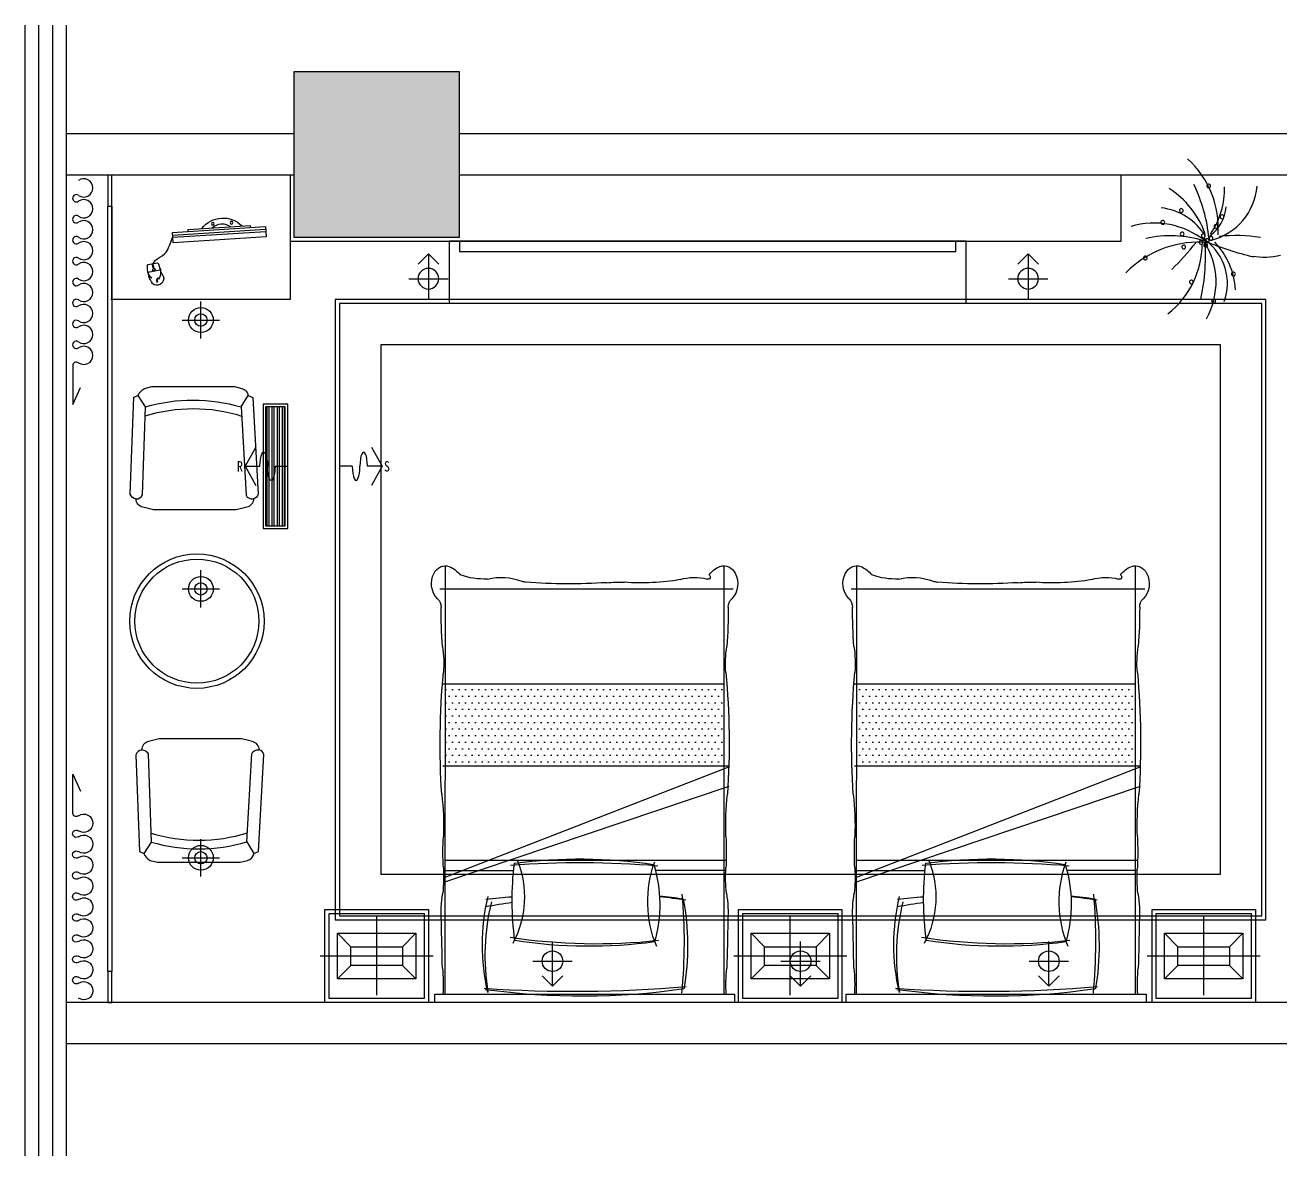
# Model space of a CAD drawing. Extents: x -153478 to 95136, y -45571 to 574449.
# Drawn here: x 27566 to 33638, y 8531 to 13999 of the extents above; entities that cross this region are included whole.
import ezdxf

# ---------------------------------------------------------------- set-up
doc = ezdxf.new("R2010")
doc.units = 0
doc.header["$LTSCALE"] = 10
doc.header["$MEASUREMENT"] = 0
doc.layers.get('0').update_dxf_attribs({"linetype": 'CONTINUOUS'})
for name, color, linetype in [('A 固定家具', 43, 'CONTINUOUS'), ('A 活动家具', 43, 'CONTINUOUS'), ('A 装饰完成面', 6, 'CONTINUOUS'), ('A平面到顶', 30, 'CONTINUOUS'), ('A建筑墙体', 160, 'CONTINUOUS'), ('A建筑窗户', 136, 'CONTINUOUS'), ('COLUMN', 9, 'CONTINUOUS'), ('D天花分格', 136, 'CONTINUOUS'), ('D天花灯具', 1, 'CONTINUOUS'), ('E 植物', 76, 'CONTINUOUS'), ('K窗帘线', 43, 'CONTINUOUS'), ('PUB_HATCH', 251, 'CONTINUOUS')]:
    doc.layers.add(name, color=color, linetype=linetype)
doc.styles.add('-宋体', font='simhei.ttf', dxfattribs={"width": 0.8})
doc.styles.get("Standard").update_dxf_attribs({"font": 'simhei.ttf'})

# ---------------------------------------------------------------- blocks, each defined once
blk = doc.blocks.new('_FZH')
at = {"color": 160}
blk.add_lwpolyline([(-0.5, -0.5), (0.5, -0.5), (0.5, 0.5), (-0.5, 0.5)], close=True, dxfattribs=at)
at = {"layer": 'PUB_HATCH', "color": 8}
blk.add_solid([(-0.5, -0.5), (0.5, -0.5), (-0.5, 0.5), (0.5, 0.5)], dxfattribs=at)
blk = doc.blocks.new('DRAPES2')
at = {"layer": 'K窗帘线', "color": 43}
for p, q in [((0, 0), (82, 37.3)), ((186.3, 0), (0, 0))]:
    blk.add_line(p, q, dxfattribs=at)
at = {"layer": 'K窗帘线', "color": 43, "linetype": 'ByBlock', "extrusion": (0, 0, -1)}
for centre, major_axis, start_param, end_param in [((236.9, 53.6), (-31.3, 31.3), 4.8823, 7.06864), ((236.9, 53.6), (-31.3, 31.3), 0.785455, 2.971795), ((338.2, 53.5), (31.3, 31.3), 3.311504, 5.497844), ((338.2, 53.5), (-31.3, 31.3), 0.785455, 2.971795), ((439.4, 53.5), (-31.3, 31.3), 4.8823, 7.06864), ((439.4, 53.5), (-31.3, 31.3), 0.785455, 2.971795), ((540.7, 53.5), (31.3, 31.3), 3.311504, 5.497844), ((540.7, 53.5), (31.3, 31.3), -0.785341, 1.400999), ((641.9, 53.5), (-31.3, 31.3), 4.8823, 7.06864), ((641.9, 53.5), (-31.3, 31.3), 0.785455, 2.971795), ((743.2, 53.5), (31.3, 31.3), 3.311504, 5.497844), ((743.2, 53.5), (-31.3, 31.3), 0.785455, 2.971795), ((844.4, 53.5), (-31.3, 31.3), 4.8823, 7.06864), ((844.4, 53.5), (-31.3, 31.3), 0.785455, 2.971795), ((945.7, 53.5), (31.3, 31.3), 3.311504, 5.497844), ((945.7, 53.5), (31.3, 31.3), -0.785341, 1.400999), ((186.3, 17.8), (-12.6, 12.6), 1.740708, 3.927048), ((287.6, 17.7), (-12.6, 12.6), 1.740708, 6.113388), ((388.8, 17.7), (-12.6, 12.6), 1.740708, 6.113388), ((490.1, 17.7), (12.6, 12.6), 0.169911, 4.542591), ((591.3, 17.7), (12.6, 12.6), 2.356251, 4.542591), ((591.3, 17.7), (-12.6, 12.6), 1.740708, 3.927048), ((692.6, 17.7), (-12.6, 12.6), 1.740708, 6.113388), ((793.8, 17.7), (-12.6, 12.6), 1.740708, 6.113388), ((895.1, 17.7), (12.6, 12.6), 0.169911, 4.542591), ((996.3, 17.7), (12.6, 12.6), 2.356251, 4.542591)]:
    blk.add_ellipse(centre, major_axis=major_axis, ratio=1, start_param=start_param, end_param=end_param, dxfattribs=at)
at = {"layer": 'K窗帘线', "color": 43, "extrusion": (0, 0, -1)}
for centre, major_axis, start_param, end_param in [((1046.7, 53.5), (-31.3, 31.3), 4.8823, 7.06864), ((1046.7, 53.5), (-31.3, 31.3), 0.785455, 2.971795), ((996.1, 17.7), (-12.6, 12.6), 1.740708, 3.927048)]:
    blk.add_ellipse(centre, major_axis=major_axis, ratio=1, start_param=start_param, end_param=end_param, dxfattribs=at)
blk = doc.blocks.new('A$C009A5797')
at = {"layer": 'A 活动家具', "linetype": 'Continuous'}
h = blk.add_hatch(dxfattribs=at)
h.set_pattern_fill('DOTS', color=256, scale=20, style=0)
h.set_pattern_definition([(0, (-14785.876, -183188.47), (15.875, 31.75), [0, -31.75])])
h.paths.add_polyline_path([(672.9, -1541.3), (672.9, -1145.3), (-673.9, -1145.3), (-673.5, -1541.3)])
for p, q in [((725, 0), (-725, 0)), ((-675, -40), (-672.9, -2109)), ((675, -40), (675, -2109)), ((-675.5, -584), (698.3, -1046)), ((-674.4, -606.6), (697, -1139.8)), ((-343.4, -637.4), (-674.4, -637)), ((682.6, -638.4), (342.8, -638)), ((-672.3, -688.7), (684.7, -688.7)), ((-685, -1145.3), (697.2, -1145.3)), ((-684, -1541.3), (672.9, -1541.3)), ((-700.4, -2000), (719.1, -2000))]:
    blk.add_line(p, q, dxfattribs=at)
blk.add_lwpolyline([(-725, 0), (-725, -40), (725, -40), (725, 0)], dxfattribs=at)
for centre, radius, start, end in [((-1575.9, -84.9), 892.2, 354.75915, 2.88184), ((514.2, -279.6), 1008.3, 166.76262, 193.379), ((-51, -6579.3), 6526.4, 85.23673, 93.81934), ((599.9, -228), 1080.4, 170.47988, 193.86928), ((-11.9, -3494.1), 3463.6, 81.8348, 97.77169), ((-2123.1, -295.6), 2604, 354.96355, 5.51745), ((1454.2, -87.4), 770.7, 176.47614, 185.88287), ((-727.6, -275.4), 1225.7, 349.36162, 9.85155), ((20492.4, -723.8), 21187.2, 178.49238, 179.10433), ((-20492.3, -723.8), 21187.2, 0.89567, 1.50762), ((54.9, -3054.3), 2771.3, 83.74761, 98.62019), ((1139.9, -495.6), 1490.1, 172.44671, 186.84862), ((-767.7, -510.6), 476.4, 338.04758, 28.07993), ((22.2, -2611), 2339.1, 82.24544, 98.83963), ((872.6, -487.9), 567.4, 157.46258, 199.88393), ((-291.9, -474.8), 655.3, 342.85913, 16.07365), ((-115.7, -432.5), 577.9, 176.03666, 189.53314), ((115.8, -432.5), 577.9, 350.46686, 3.96334), ((139.9, 3088.4), 3606.5, 260.12572, 262.19158), ((-1479.3, -606), 797.5, 356.782, 5.59148), ((33.1, 4425), 4951.6, 264.086, 265.56212), ((152.3, 1590), 2116.7, 275.68835, 278.8235), ((222.3, 1099.5), 1617.7, 274.96667, 279.48606), ((1479.4, -606), 797.5, 174.40852, 183.218), ((812.5, -727.1), 1497.5, 177.0776, 182.9224), ((-20.9, 3860), 4537.3, 265.74423, 274.74094), ((-21.5, 1703.9), 2398.4, 262.38074, 278.53307), ((-812.4, -727.1), 1497.5, 357.0776, 2.9224), ((-1978.3, -856.8), 1296.3, 353.33019, 2.35813), ((1978.5, -856.8), 1296.3, 177.64187, 186.66981), ((3140.5, -1251.1), 3839, 176.3593, 185.15102), ((-3140.3, -1251.1), 3839, 354.84898, 3.6407), ((-1189.8, -1640.2), 508.8, 350.76993, 5.00453), ((1190, -1640.2), 508.8, 174.99547, 189.23007), ((1981.4, -1910.5), 2675.7, 175.95616, 180.02809), ((-1981.3, -1910.5), 2675.7, 359.97191, 4.04384), ((-748.6, -1913.1), 54.3, 313.7565, 1.4444), ((748.7, -1913.1), 54.3, 178.5556, 226.2435), ((-635.8, -2025.5), 104.9, 135.78413, 208.72126), ((636, -2025.5), 104.9, 331.27874, 44.21587), ((-483.6, -2398.1), 350.7, 87.74964, 109.64634), ((-403.9, -1777.3), 278.3, 256.29612, 291.05605), ((-335.5, -1849.1), 190.6, 279.54829, 285.67625), ((-71.6, -4861.5), 2836.9, 86.41809, 94.29456), ((168.1, -1228), 804.6, 265.54391, 271.72422), ((273.7, -2953.2), 924.5, 86.58351, 95.04736), ((293.2, -2953.2), 923.5, 79.4443, 87.79245), ((531.4, -1822), 233.7, 252.81922, 285.00129), ((596.7, -2057.8), 11.2, 296.22056, 115.59262), ((-672.3, -2050.4), 61.1, 204.65516, 287.05817), ((-709.4, -1983.4), 137, 293.70607, 321.95597), ((709.6, -1983.5), 137, 218.04403, 246.29393), ((672.4, -2050.4), 61.1, 252.94183, 335.34484)]:
    blk.add_arc(centre, radius, start, end, dxfattribs=at)
blk = doc.blocks.new('600x450床头几')
at = {"layer": 'A 活动家具', "color": 8, "linetype": 'Continuous'}
for p, q in [((-50, -190), (-50, 190)), ((-175, 45), (-240, 110)), ((75, 45), (140, 110)), ((222.8, 0), (-322.8, 0)), ((-175, -45), (-240, -110)), ((75, -45), (140, -110))]:
    blk.add_line(p, q, dxfattribs=at)
at = {"layer": 'A 活动家具', "linetype": 'Continuous'}
for points in [[(200, 225), (200, -225), (-300, -225), (-300, 225)], [(180, 205), (180, -205), (-280, -205), (-280, 205)], [(140, -110), (-240, -110), (-240, 110), (140, 110)]]:
    blk.add_lwpolyline(points, close=True, dxfattribs=at)
at = {"layer": 'A 活动家具', "color": 8, "linetype": 'Continuous'}
blk.add_lwpolyline([(75, -45), (-175, -45), (-175, 45), (75, 45)], close=True, dxfattribs=at)
blk = doc.blocks.new('QRQR')
at = {"layer": 'A 活动家具', "linetype": 'Continuous'}
for p, q in [((-230.2, -97.6), (-266.4, -42.7)), ((231.9, -98.3), (266.4, -42.7))]:
    blk.add_line(p, q, dxfattribs=at)
blk.add_lwpolyline([(-191.6, -596.5), (-217.7, -590), (-243.8, -583.5, -0.344151), (-275.6, -542.7, -0.318714), (-303.8, -519.8), (-286.5, -51.7), (-266.4, -42.7, -0.164168), (-235.1, -8.9), (-199.7, 0), (199.7, 0), (235.1, -8.9, -0.298595), (266.4, -42.7), (288.2, -52.5), (315, -520.5, -0.274063), (291.9, -542.7, -0.344151), (260, -583.5), (207.8, -596.5), (-191.6, -596.5)], format="xyb", close=True, dxfattribs=at)
blk.add_lwpolyline([(-275.6, -542.7, 0.318714), (-244.7, -523.6), (-230.2, -97.6, -0.143237), (231.9, -98.3), (255.9, -524.4, 0.364606), (291.9, -542.7)], format="xyb", dxfattribs=at)
at = {"layer": 'A 活动家具', "linetype": 'Continuous', "extrusion": (-1.0584e-16, -3.00163e-16, -1)}
blk.add_ellipse((-0.4, -887.8), major_axis=(600.9, 499.9), ratio=1, start_param=-1.177212, end_param=-0.571226, dxfattribs=at)
blk = doc.blocks.new('QBLOCK2008041212054960')
at = {"layer": 'A 活动家具'}
for p, q in [((-264.3, 158.3, -1040), (172.8, 51.4, -1040)), ((-261.9, 168, -1040), (175.2, 61.1, -1040)), ((-184.5, 174.8, -1040), (-186.9, 165.1, -1040)), ((106.9, 103.6, -1040), (-184.5, 174.8, -1040)), ((104.5, 93.9, -1040), (106.9, 103.6, -1040)), ((207.1, -105, -1040), (201, -117.3, -1040)), ((201, -117.3, -1040), (203.1, -118.5, -1040)), ((219.3, -85.2, -1040), (205.2, -113.3, -1040)), ((261.8, -134.2, -1040), (205.2, -113.3, -1040)), ((207.1, -105, -1040), (208.9, -105.9, -1040)), ((267, -98, -1040), (225.5, -82.7, -1040)), ((234.3, -120.4, -1040), (233, -123.6, -1040)), ((239.3, -108.8, -1040), (237, -114.1, -1040)), ((247.2, -90.7, -1040), (245.6, -94.3, -1040))]:
    blk.add_line(p, q, dxfattribs=at)
at = {"layer": 'A 活动家具', "elevation": -1040}
blk.add_lwpolyline([(-258.3, 182.6), (-270.2, 134), (166.9, 27.1), (178.8, 75.7)], close=True, dxfattribs=at)
at = {"layer": 'A 活动家具'}
for centre in [(-94.4, 172.3, -1040), (-6.2, 150.7, -1040)]:
    blk.add_circle(centre, 6.6, dxfattribs=at)
for centre, radius, start, end in [((-72.4, 61.1, -1040), 128.4, 27.03317, 125.48048), ((-62.9, 90.3, -1040), 69.4, 36.32293, 116.19072), ((253.4, -136, -1040), 53.3, 154.76293, 164.76817), ((223.8, -87.4, -1040), 5, 69.71217, 153.2894), ((112.7, -77.2, -1040), 159.6, 321.12939, 350.49259), ((265.2, -102.7, -1040), 5, 350.49259, 69.71217), ((214.3, -155.9, -1040), 33.4, 171.1828, 247.4847), ((253.4, -136, -1040), 53.3, 164.76817, 205.26714), ((213.6, -160.9, -1040), 28.6, 244.82124, 324.86169), ((181.3, -161.7, -1040), 27.9, 333.84389, 25.10416), ((181.3, -161.7, -1040), 30.9, 334.41458, 18.50856), ((214.7, -114.2, -1040), 51.2, 296.42725, 336.99947)]:
    blk.add_arc(centre, radius, start, end, dxfattribs=at)
for centre, major_axis in [((236, -117.4, -1040), (-7.45, 2.72)), ((242.5, -101.6, -1040), (3.15, 7.28))]:
    blk.add_ellipse(centre, major_axis=major_axis, ratio=0.432067, dxfattribs=at)
for points, knots in [([(247.2, -90.7, -1040), (238.3, -78.1, -1040), (237.2, -65.2, -1040), (204.9, -47.5, -1040), (184.5, -12.3, -1040), (174, 56.2, -1040)], [0, 0, 0, 0, 54.549651, 126.009239, 156.340807, 156.340807, 156.340807, 156.340807]), ([(202, -122, -1040), (200.5, -124.3, -1040), (196.4, -129.2, -1040), (190.1, -135.8, -1040), (183.8, -142.6, -1040), (181.8, -148.2, -1040), (181.3, -150.8, -1040)], [9.51244, 9.51244, 9.51244, 9.51244, 17.355242, 27.460135, 36.892546, 44.800695, 44.800695, 44.800695, 44.800695])]:
    blk.add_open_spline(points, degree=3, knots=knots, dxfattribs=at)
blk = doc.blocks.new('MK-ZW-0318')
at = {"layer": 'E 植物'}
for centre, radius, start, end in [((-121573.5, -23007.1), 560.1, 355.68053, 48.11052), ((-121615, -23235.1), 557.1, 20.17422, 56.90561), ((-122025.9, -23163.3), 960.8, 5.45755, 25.85799), ((-121071, -22754.2), 11.5, 97.12898, 277.12898), ((-121071, -22754.2), 11.5, 277.12898, 97.12898), ((-121470.1, -22766.7), 495, 325.88708, 0.99138), ((-121145.5, -22723.6), 368.4, 284.11943, 355.15734), ((-121401.4, -23247.4), 364, 31.22456, 83.42432), ((-121236.9, -22902.1), 11.5, 97.12898, 277.12898), ((-121236.9, -22902.1), 11.5, 277.12898, 97.12898), ((-121207, -22860.4), 241.3, 306.0191, 355.5869), ((-121401.6, -23474.9), 496.7, 51.61504, 106.5052), ((-121348.7, -22974.4), 11.5, 97.12898, 277.12898), ((-121348.7, -22974.4), 11.5, 277.12898, 97.12898), ((-121027.8, -22997.9), 11.5, 97.12898, 277.12898), ((-121027.8, -22997.9), 11.5, 277.12898, 97.12898), ((-120990.6, -22940.2), 11.5, 97.12898, 277.12898), ((-120990.6, -22940.2), 11.5, 277.12898, 97.12898), ((-121301.2, -23715.6), 660.8, 72.21774, 103.09271), ((-121231.8, -23044.5), 11.5, 97.12898, 277.12898), ((-121231.8, -23044.5), 11.5, 277.12898, 97.12898), ((-122318.7, -23175.9), 1228.1, 347.65388, 4.95335), ((-121103.3, -23055), 11.5, 97.12898, 277.12898), ((-121103.3, -23055), 11.5, 277.12898, 97.12898), ((-121080.6, -23084), 11.5, 97.12898, 277.12898), ((-121080.6, -23084), 11.5, 277.12898, 97.12898), ((-121057, -23070.4), 11.5, 97.12898, 277.12898), ((-121057, -23070.4), 11.5, 277.12898, 97.12898), ((-120905.6, -23990.2), 936.9, 80.9851, 96.2395), ((-121128.9, -23714.8), 621.9, 88.37856, 135.36226), ((-121659.4, -23096.5), 549.5, 308.44403, 359.26678), ((-123764, -20888.5), 3423.4, 316.17775, 319.80888), ((-121222.1, -23122.8), 11.5, 97.12898, 277.12898), ((-121222.1, -23122.8), 11.5, 277.12898, 97.12898), ((-121117.5, -23093.9), 11.5, 97.12898, 277.12898), ((-121117.5, -23093.9), 11.5, 277.12898, 97.12898), ((-121089.9, -23111.5), 11.5, 97.12898, 277.12898), ((-121475.3, -23335), 448.4, 330.45211, 32.89224), ((-120465.7, -21668.4), 1549.8, 246.11626, 257.48999), ((-121089.9, -23111.5), 11.5, 277.12898, 97.12898), ((-121281, -23342.7), 322.8, 340.11984, 53.03915), ((-121354.6, -23403.9), 445.2, 3.00304, 44.08482), ((-121455.3, -23189.1), 11.5, 97.12898, 277.12898), ((-121455.3, -23189.1), 11.5, 277.12898, 97.12898), ((-120736, -22764), 419.3, 260.07462, 283.61036), ((-120921.8, -23286.6), 11.5, 97.12898, 277.12898), ((-120921.8, -23286.6), 11.5, 277.12898, 97.12898), ((-121176.5, -23334.4), 11.5, 97.12898, 277.12898), ((-121176.5, -23334.4), 11.5, 277.12898, 97.12898), ((-121041.2, -23449.9), 11.5, 97.12898, 277.12898), ((-121041.2, -23449.9), 11.5, 277.12898, 97.12898)]:
    blk.add_arc(centre, radius, start, end, dxfattribs=at)
at = {"layer": 'E 植物', "width": 0.8, "flags": 9}
for tag in ['YSIZE', 'XSIZE']:
    blk.add_attdef(tag, (-121092.6, -23089.3), '', height=0.383, rotation=277.12898, dxfattribs=at)
blk = doc.blocks.new('暗装射灯(角度可调)')
at = {"color": 8, "linetype": 'ByBlock'}
for p, q in [((0, -1.9), (0, 1.9)), ((2.4, 0), (-1.9, 0))]:
    blk.add_line(p, q, dxfattribs=at)
blk.add_lwpolyline([(1.4, 1), (2.4, 0), (1.4, -1)], dxfattribs=at)
at = {"color": 0, "linetype": 'ByBlock'}
blk.add_circle((0, 0), 1, dxfattribs=at)
blk = doc.blocks.new('*U62')
at = {"xscale": 50, "yscale": 50, "zscale": 50}
blk.add_blockref('暗装射灯(角度可调)', (27895.3, -2006.6), dxfattribs=at)
blk = doc.blocks.new('暗装筒灯')
at = {"color": 8}
for p, q in [((0, -90), (0, 90)), ((-90, 0), (90, 0))]:
    blk.add_line(p, q, dxfattribs=at)
blk.add_circle((0, 0), 60)
blk.add_circle((0, 0), 30, dxfattribs=at)
blk = doc.blocks.new('*U66')
blk.add_blockref('暗装筒灯', (0, 0))
blk = doc.blocks.new('*U439')
at = {"color": 8}
for p, q in [((-287.5, 42.5), (287.5, 42.5)), ((-287.5, 32.5), (287.5, 32.5)), ((-287.5, 17.5), (287.5, 17.5)), ((-287.5, 7.5), (287.5, 7.5)), ((-287.5, -7.5), (287.5, -7.5)), ((-287.5, -17.5), (287.5, -17.5)), ((-287.5, -32.5), (287.5, -32.5)), ((-287.5, -42.5), (287.5, -42.5))]:
    blk.add_line(p, q, dxfattribs=at)
for points in [[(300, 60), (-300, 60), (-300, -60), (300, -60)], [(287.5, 47.5), (-287.5, 47.5), (-287.5, -47.5), (287.5, -47.5)]]:
    blk.add_lwpolyline(points, close=True)
blk = doc.blocks.new('出风方向图例')
blk.add_line((62.2, 0), (0, 0))
for points in [[(154.2, 92.4), (207, 0), (154.2, -92.4)], [(207, 0), (135.3, 0)]]:
    blk.add_lwpolyline(points)
for centre, major_axis in [((117, 0), (0, 68.6)), ((80.4, 0), (0, -68.6))]:
    blk.add_ellipse(centre, major_axis=major_axis, ratio=0.266667, start_param=4.712389, end_param=7.853982)
at = {"color": 0, "linetype": 'ByBlock', "style": '-宋体', "width": 0.85}
blk.add_attdef('出风方向', (215.1, -25.1), '', height=50, dxfattribs=at)

msp = doc.modelspace()

# ---------------------------------------------------------------- linework, layer by layer
at = {"layer": 'A 固定家具'}
for radius in [325, 300]:
    msp.add_circle((28396.2, 11116.9), radius, dxfattribs=at)
at = {"layer": 'A 活动家具'}
msp.add_line((27985.6, 12672.7), (27985.6, 13272.7), dxfattribs=at)
msp.add_lwpolyline([(28847.6, 13272.7), (28847.6, 12672.7), (27980.6, 12672.7)], dxfattribs=at)
for points in [[(32115.6, 12654.7), (32115.6, 12954.7), (29615.6, 12954.7), (29615.6, 12654.7)], [(29665.6, 12904.7), (32065.6, 12904.7), (32065.6, 12954.7), (29665.6, 12954.7)]]:
    msp.add_lwpolyline(points, close=True, dxfattribs=at)
at = {"layer": 'A 装饰完成面'}
msp.add_lwpolyline([(28847.6, 13272.7), (28847.6, 12954.7), (32865.6, 12954.7), (32865.6, 13272.7)], dxfattribs=at)
at = {"layer": 'A平面到顶', "linetype": 'ByBlock'}
for points in [[(27965.6, 13272.7), (27965.6, 13122.7), (27985.6, 13122.7), (27985.6, 13272.7)], [(27965.6, 9422.7), (27965.6, 9272.7), (27985.6, 9272.7), (27985.6, 9422.7)]]:
    msp.add_lwpolyline(points, close=True, dxfattribs=at)
at = {"layer": 'A建筑墙体'}
for p, q in [((28865.6, 13472.7), (27765.6, 13472.7)), ((35865.6, 13472.7), (29665.6, 13472.7)), ((28865.6, 13272.7), (27765.6, 13272.7)), ((35965.6, 13272.7), (29665.6, 13272.7)), ((35865.6, 9272.7), (27765.6, 9272.7)), ((35865.6, 9072.7), (27765.6, 9072.7))]:
    msp.add_line(p, q, dxfattribs=at)
at = {"layer": 'A建筑窗户', "color": 136}
for p, q in [((27565.6, 13372.7), (27565.6, 13998.7)), ((27632.3, 13372.7), (27632.3, 13998.7)), ((27699, 13372.7), (27699, 13998.7)), ((27765.6, 13372.7), (27765.6, 13998.7)), ((27565.6, 9172.7), (27565.6, 13372.7)), ((27632.3, 9172.7), (27632.3, 13372.7)), ((27699, 9172.7), (27699, 13372.7)), ((27765.6, 9172.7), (27765.6, 13372.7)), ((27565.6, 8531.4), (27565.6, 9172.7)), ((27632.3, 8531.4), (27632.3, 9172.7)), ((27699, 8531.4), (27699, 9172.7)), ((27765.6, 8531.4), (27765.6, 9172.7))]:
    msp.add_line(p, q, dxfattribs=at)
at = {"layer": 'D天花分格', "linetype": 'ByBlock'}
for points in [[(27965.6, 13122.7), (27985.6, 13122.7), (27985.6, 9422.7), (27965.6, 9422.7)], [(29065.6, 9672.7), (33565.6, 9672.7), (33565.6, 12672.7), (29065.6, 12672.7)], [(29085.6, 9692.7), (33545.6, 9692.7), (33545.6, 12652.7), (29085.6, 12652.7)], [(29285.6, 9892.7), (33345.6, 9892.7), (33345.6, 12452.7), (29285.6, 12452.7)]]:
    msp.add_lwpolyline(points, close=True, dxfattribs=at)

# ---------------------------------------------------------------- block references
at = {"layer": 'A 活动家具', "linetype": 'Continuous', "xscale": -1, "rotation": 349.8817317012442}
msp.add_blockref('QBLOCK2008041212054960', (28440.9, 12890.4, 1040), dxfattribs=at)
at = {"layer": 'A 活动家具'}
for name, p in [('QRQR', (28377.9, 12250.8)), ('600x450床头几', (29315.6, 9497.7, 308.6)), ('600x450床头几', (31315.6, 9497.7, 308.6)), ('600x450床头几', (33314.6, 9497.7, 308.6))]:
    msp.add_blockref(name, p, dxfattribs=at)
at = {"layer": 'A 活动家具', "xscale": -1, "rotation": 180}
for name, p in [('A$C009A5797', (30271, 9272.7, 308.6)), ('A$C009A5797', (32260.6, 9272.7, 308.6)), ('QRQR', (28405.4, 9951.3))]:
    msp.add_blockref(name, p, dxfattribs=at)
at = {"layer": 'COLUMN', "color": 3, "xscale": 799.9999999986271, "yscale": 799.9962022249175, "zscale": 799.9962022249176, "rotation": 269.9999999463837}
msp.add_blockref('_FZH', (29265.6, 13372.7), dxfattribs=at)
at = {"layer": 'D天花灯具', "xscale": -1, "rotation": 270}
for p in [(31522.2, -15122.6), (34422.2, -15122.6)]:
    msp.add_blockref('*U62', p, dxfattribs=at)
at = {"layer": 'D天花灯具'}
for p in [(28415.6, 12572.7), (28415.6, 11272.7), (28415.6, 9972.7)]:
    msp.add_blockref('*U66', p, dxfattribs=at)
at = {"layer": 'D天花灯具', "rotation": 270}
for name, p in [('*U439', (28776.2, 11865.5)), ('*U62', (32122.2, 37368)), ('*U62', (33322.2, 37368)), ('*U62', (34522.2, 37368))]:
    msp.add_blockref(name, p, dxfattribs=at)
at = {"layer": 'D天花灯具'}
ref = msp.add_blockref('出风方向图例', (28836.2, 11865.5), dxfattribs=dict(at, xscale=-1))
ref.add_attrib('出风方向', 'R', (28589.8, 11840.4), dxfattribs={"layer": '0', "color": 0, "linetype": 'ByBlock', "height": 50, "style": '-宋体', "width": 0.85})
msp.add_blockref('出风方向图例', (29085.6, 11865.5), dxfattribs=at).add_auto_attribs({'出风方向': 'S'})
at = {"layer": 'E 植物', "xscale": 0.7999999999883585, "yscale": 0.8000000000029104, "zscale": 0.8}
msp.add_blockref('MK-ZW-0318', (130145.9, 31424), dxfattribs=at)
at = {"layer": 'K窗帘线', "xscale": -1, "rotation": 270}
msp.add_blockref('DRAPES2', (27795.6, 12165.1), dxfattribs=at)
at = {"layer": 'K窗帘线', "rotation": 270}
msp.add_blockref('DRAPES2', (27795.6, 10376.8), dxfattribs=at)

doc.saveas('drawing.dxf')
